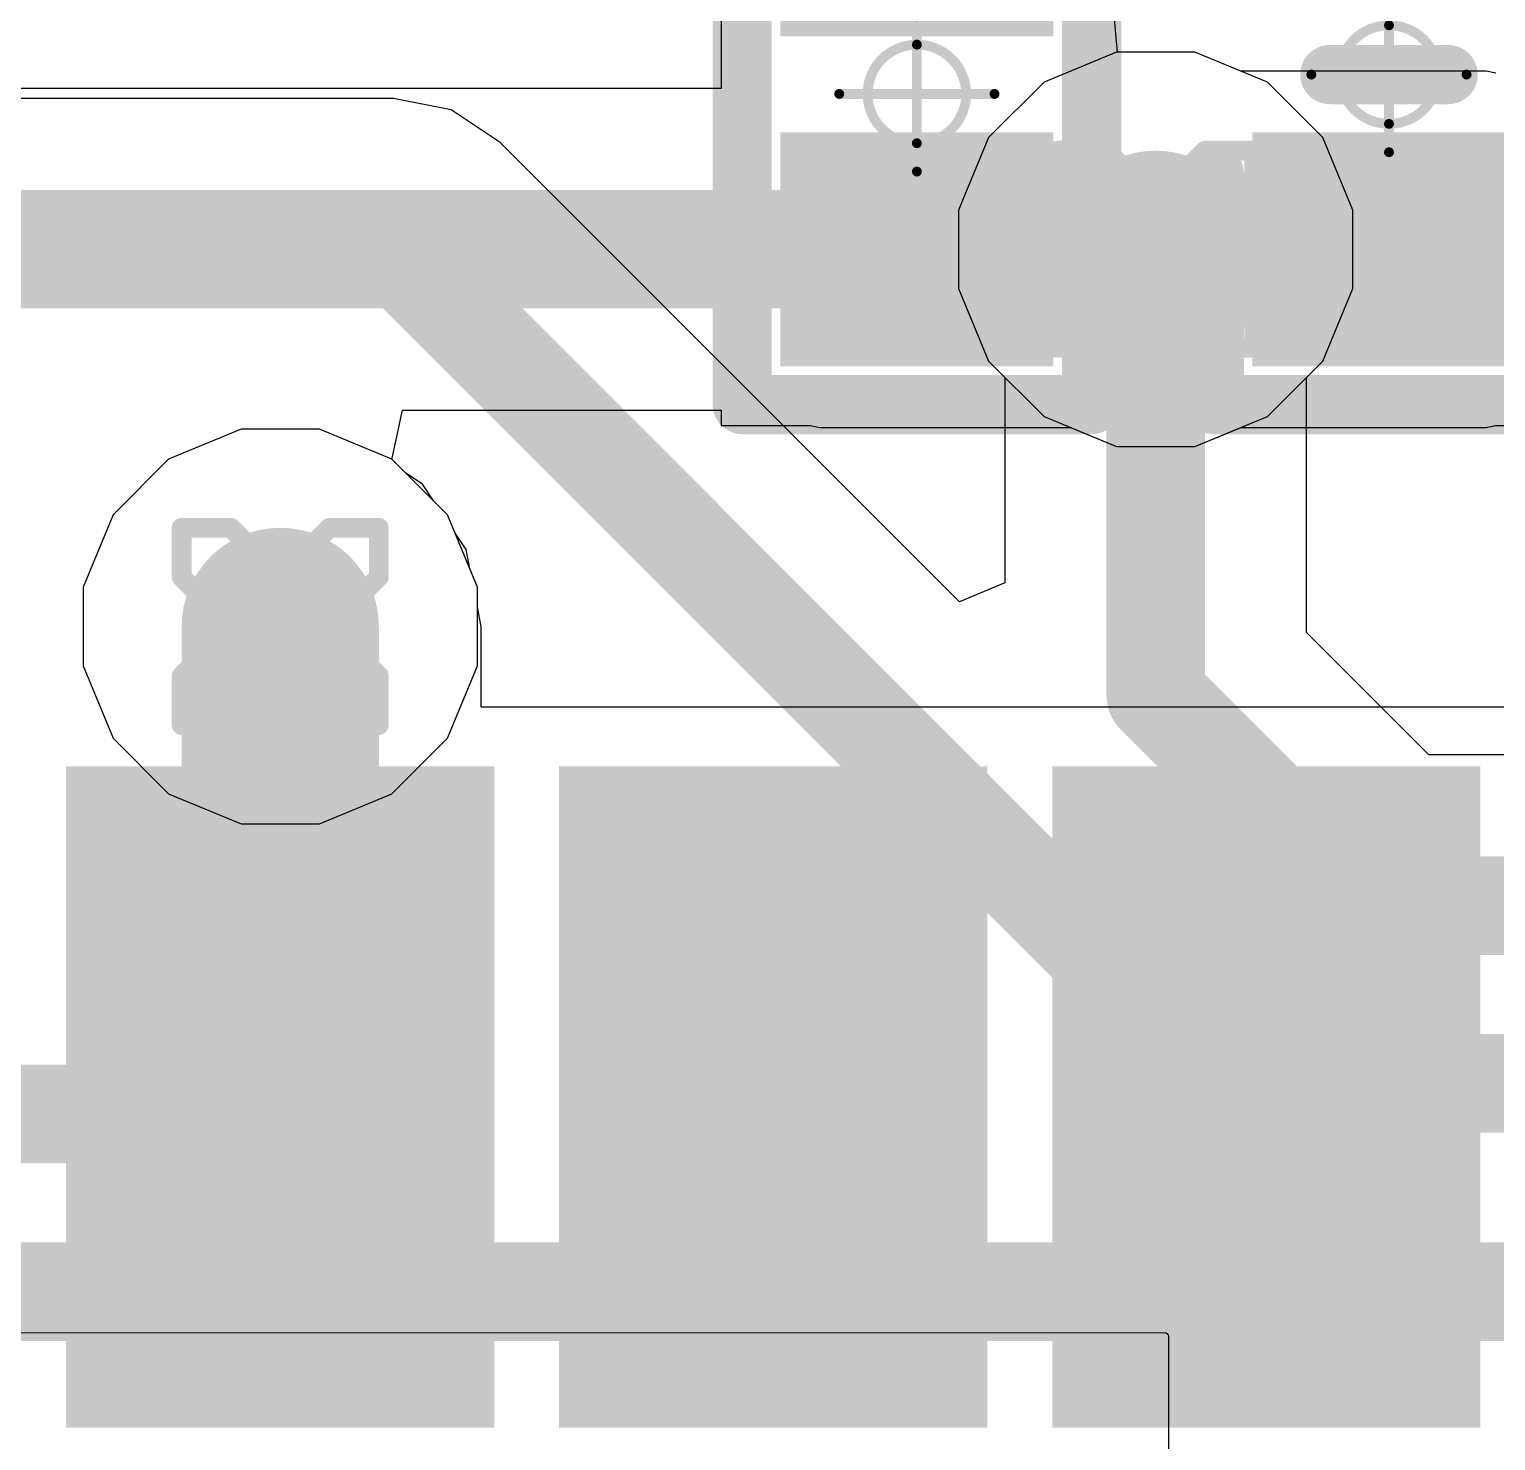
# Model space of a CAD drawing. Header units: inches. Extents: x -13 to 366, y -4 to 120.
# Drawn here: x 18.912 to 22.689, y 35.952 to 39.587 of the extents above; entities that cross this region are included whole.
import ezdxf

# ---------------------------------------------------------------- set-up
doc = ezdxf.new("R2010")
doc.units = ezdxf.units.IN
for name, color, linetype in [('Bottom Layer', 5, 'Continuous'), ('Bottom Overlay', 54, 'Continuous'), ('Drill Drawing', 1, 'Continuous'), ('GND', 16, 'Continuous'), ('Mechanical 15', 56, 'Continuous'), ('POWER', 76, 'Continuous'), ('Top Layer', 1, 'Continuous'), ('Top Overlay', 2, 'Continuous'), ('Top Paste', 8, 'Continuous'), ('Top Solder', 216, 'Continuous'), ('Via Holes', 16, 'Continuous')]:
    doc.layers.add(name, color=color, linetype=linetype)

# ---------------------------------------------------------------- blocks, each defined once
blk = doc.blocks.new('41_SMD_M______12')
at = {"layer": 'Top Layer'}
for points in [[(-9.500000049999999, 0.44000039), (-8.00000051, 0.44000039), (-8.00000051, -0.46000035), (-9.500000049999999, -0.46000035)], [(-9.500000049999999, -0.82999961), (-8.00000051, -0.82999961), (-8.00000051, -1.73000035), (-9.500000049999999, -1.73000035)], [(-9.500000049999999, -2.09999961), (-8.00000051, -2.09999961), (-8.00000051, -3.00000035), (-9.500000049999999, -3.00000035)]]:
    blk.add_hatch(color=1, dxfattribs=at).paths.add_polyline_path(points)
at = {"layer": 'Top Paste'}
for points in [[(-9.500000049999999, 0.44000039), (-8.00000051, 0.44000039), (-8.00000051, -0.46000035), (-9.500000049999999, -0.46000035)], [(-9.500000049999999, -0.82999961), (-8.00000051, -0.82999961), (-8.00000051, -1.73000035), (-9.500000049999999, -1.73000035)], [(-9.500000049999999, -2.09999961), (-8.00000051, -2.09999961), (-8.00000051, -3.00000035), (-9.500000049999999, -3.00000035)]]:
    blk.add_hatch(color=8, dxfattribs=at).paths.add_polyline_path(points)
at = {"layer": 'Top Solder'}
for points in [[(-9.601600049999998, 0.54160039), (-7.89840051, 0.54160039), (-7.89840051, -0.56160035), (-9.601600049999998, -0.56160035)], [(-9.601600049999998, -0.72839961), (-7.89840051, -0.72839961), (-7.89840051, -1.83160035), (-9.601600049999998, -1.83160035)], [(-9.601600049999998, -1.99839961), (-7.89840051, -1.99839961), (-7.89840051, -3.10160035), (-9.601600049999998, -3.10160035)]]:
    blk.add_hatch(color=216, dxfattribs=at).paths.add_polyline_path(points)
blk = doc.blocks.new('C_0402_L_41')
at = {"layer": 'Top Layer'}
for points in [[(-0.6499986999999999, 0.2499995), (-0.2499995, 0.2499995), (-0.2499995, -0.2499995), (-0.6499986999999999, -0.2499995)], [(0.24991822, 0.24991822), (0.64991742, 0.24991822), (0.64991742, -0.25008078), (0.24991822, -0.25008078)]]:
    blk.add_hatch(color=1, dxfattribs=at).paths.add_polyline_path(points)
at = {"layer": 'Top Paste'}
for points in [[(-0.6499986999999999, 0.2499995), (-0.2499995, 0.2499995), (-0.2499995, -0.2499995), (-0.6499986999999999, -0.2499995)], [(0.24991822, 0.24991822), (0.64991742, 0.24991822), (0.64991742, -0.25008078), (0.24991822, -0.25008078)]]:
    blk.add_hatch(color=8, dxfattribs=at).paths.add_polyline_path(points)
at = {"layer": 'Top Solder'}
for points in [[(-0.7515987, 0.3515995), (-0.1483995, 0.3515995), (-0.1483995, -0.3515995), (-0.7515987, -0.3515995)], [(0.14831822, 0.35151822), (0.75151742, 0.35151822), (0.75151742, -0.35168078), (0.14831822, -0.35168078)]]:
    blk.add_hatch(color=216, dxfattribs=at).paths.add_polyline_path(points)
at = {"layer": 'Mechanical 15'}
for points in [[(0, 0.1999996, 0.0254, 0.0254, 0), (0, -0.1999996, 0.0254, 0.0254, 0)], [(-0.1999996, 0, 0.0254, 0.0254, 0), (0.1999996, 0, 0.0254, 0.0254, 0)]]:
    blk.add_lwpolyline(points, format="xyseb", dxfattribs=at)
for points in [[(-0.00635, 0.1999996, 0.0127, 0.0127, 1), (0.00635, 0.1999996, 0.0127, 0.0127, 1)], [(0.127, 0, 0.0254, 0.0254, 1), (-0.127, 0, 0.0254, 0.0254, 1)], [(-0.2063496, 0, 0.0127, 0.0127, 1), (-0.1936496, 0, 0.0127, 0.0127, 1)], [(-0.13335, 0, 0.0127, 0.0127, 1), (-0.12065, 0, 0.0127, 0.0127, 1)], [(0.12065, 0, 0.0127, 0.0127, 1), (0.13335, 0, 0.0127, 0.0127, 1)], [(0.1936496, 0, 0.0127, 0.0127, 1), (0.2063496, 0, 0.0127, 0.0127, 1)], [(-0.00635, -0.1999996, 0.0127, 0.0127, 1), (0.00635, -0.1999996, 0.0127, 0.0127, 1)]]:
    blk.add_lwpolyline(points, format="xyseb", close=True, dxfattribs=at)
at = {"layer": 'Top Overlay'}
for points in [[(-0.84991956, 0.44991782, 0.1524, 0.1524, 0), (-0.254, 0.44991782, 0.1524, 0.1524, 0)], [(-0.84991956, 0.44991782, 0.1524, 0.1524, 0), (-0.84991956, -0.44991782, 0.1524, 0.1524, 0)], [(0.254, 0.44991782, 0.1524, 0.1524, 0), (0.84991956, 0.44991782, 0.1524, 0.1524, 0)], [(0.84991956, 0.44991782, 0.1524, 0.1524, 0), (0.84991956, -0.45008038, 0.1524, 0.1524, 0)], [(0, 0.1524, 0.1524, 0.1524, 0), (0, -0.1524, 0.1524, 0.1524, 0)], [(-0.84991956, -0.44991782, 0.1524, 0.1524, 0), (-0.254, -0.44991782, 0.1524, 0.1524, 0)], [(-0.84991956, -0.44991782, 0.1524, 0.1524, 0), (-0.8497569999999999, -0.45008038, 0.1524, 0.1524, 0)], [(0.254, -0.44991782, 0.1524, 0.1524, 0), (0.84991956, -0.44991782, 0.1524, 0.1524, 0)]]:
    blk.add_lwpolyline(points, format="xyseb", dxfattribs=at)
for points in [[(-0.8880195599999998, 0.44991782, 0.0762, 0.0762, 1), (-0.81181956, 0.44991782, 0.0762, 0.0762, 1)], [(-0.8880195599999998, 0.44991782, 0.0762, 0.0762, 1), (-0.81181956, 0.44991782, 0.0762, 0.0762, 1)], [(-0.2921, 0.44991782, 0.0762, 0.0762, 1), (-0.2159, 0.44991782, 0.0762, 0.0762, 1)], [(0.2159, 0.44991782, 0.0762, 0.0762, 1), (0.2921, 0.44991782, 0.0762, 0.0762, 1)], [(0.81181956, 0.44991782, 0.0762, 0.0762, 1), (0.8880195599999998, 0.44991782, 0.0762, 0.0762, 1)], [(0.81181956, 0.44991782, 0.0762, 0.0762, 1), (0.8880195599999998, 0.44991782, 0.0762, 0.0762, 1)], [(-0.0381, 0.1524, 0.0762, 0.0762, 1), (0.0381, 0.1524, 0.0762, 0.0762, 1)], [(-0.0381, -0.1524, 0.0762, 0.0762, 1), (0.0381, -0.1524, 0.0762, 0.0762, 1)], [(-0.8880195599999998, -0.44991782, 0.0762, 0.0762, 1), (-0.81181956, -0.44991782, 0.0762, 0.0762, 1)], [(-0.8880195599999998, -0.44991782, 0.0762, 0.0762, 1), (-0.81181956, -0.44991782, 0.0762, 0.0762, 1)], [(-0.8880195599999998, -0.44991782, 0.0762, 0.0762, 1), (-0.81181956, -0.44991782, 0.0762, 0.0762, 1)], [(-0.8878569999999999, -0.45008038, 0.0762, 0.0762, 1), (-0.8116569999999999, -0.45008038, 0.0762, 0.0762, 1)], [(-0.2921, -0.44991782, 0.0762, 0.0762, 1), (-0.2159, -0.44991782, 0.0762, 0.0762, 1)], [(0.2159, -0.44991782, 0.0762, 0.0762, 1), (0.2921, -0.44991782, 0.0762, 0.0762, 1)], [(0.81181956, -0.44991782, 0.0762, 0.0762, 1), (0.8880195599999998, -0.44991782, 0.0762, 0.0762, 1)], [(0.81181956, -0.45008038, 0.0762, 0.0762, 1), (0.8880195599999998, -0.45008038, 0.0762, 0.0762, 1)]]:
    blk.add_lwpolyline(points, format="xyseb", close=True, dxfattribs=at)
blk = doc.blocks.new('R_0402_L_50')
at = {"layer": 'Top Layer'}
for points in [[(-0.6000800799999999, 0.24991822), (-0.20008088, 0.24991822), (-0.20008088, -0.25008078), (-0.6000800799999999, -0.25008078)], [(0.24991822, 0.24991822), (0.64991742, 0.24991822), (0.64991742, -0.25008078), (0.24991822, -0.25008078)]]:
    blk.add_hatch(color=1, dxfattribs=at).paths.add_polyline_path(points)
at = {"layer": 'Top Paste'}
for points in [[(-0.6000800799999999, 0.24991822), (-0.20008088, 0.24991822), (-0.20008088, -0.25008078), (-0.6000800799999999, -0.25008078)], [(0.24991822, 0.24991822), (0.64991742, 0.24991822), (0.64991742, -0.25008078), (0.24991822, -0.25008078)]]:
    blk.add_hatch(color=8, dxfattribs=at).paths.add_polyline_path(points)
at = {"layer": 'Top Solder'}
for points in [[(-0.7016800799999999, 0.35151822), (-0.09848087999999999, 0.35151822), (-0.09848087999999999, -0.35168078), (-0.7016800799999999, -0.35168078)], [(0.14831822, 0.35151822), (0.75151742, 0.35151822), (0.75151742, -0.35168078), (0.14831822, -0.35168078)]]:
    blk.add_hatch(color=216, dxfattribs=at).paths.add_polyline_path(points)
at = {"layer": 'Mechanical 15'}
for points in [[(0, 0.1999996, 0.0254, 0.0254, 0), (0, -0.1999996, 0.0254, 0.0254, 0)], [(-0.1999996, 0, 0.0254, 0.0254, 0), (0.1999996, 0, 0.0254, 0.0254, 0)]]:
    blk.add_lwpolyline(points, format="xyseb", dxfattribs=at)
for points in [[(-0.00635, 0.1999996, 0.0127, 0.0127, 1), (0.00635, 0.1999996, 0.0127, 0.0127, 1)], [(0.127, 0, 0.0254, 0.0254, 1), (-0.127, 0, 0.0254, 0.0254, 1)], [(-0.2063496, 0, 0.0127, 0.0127, 1), (-0.1936496, 0, 0.0127, 0.0127, 1)], [(-0.13335, 0, 0.0127, 0.0127, 1), (-0.12065, 0, 0.0127, 0.0127, 1)], [(0.12065, 0, 0.0127, 0.0127, 1), (0.13335, 0, 0.0127, 0.0127, 1)], [(0.1936496, 0, 0.0127, 0.0127, 1), (0.2063496, 0, 0.0127, 0.0127, 1)], [(-0.00635, -0.1999996, 0.0127, 0.0127, 1), (0.00635, -0.1999996, 0.0127, 0.0127, 1)]]:
    blk.add_lwpolyline(points, format="xyseb", close=True, dxfattribs=at)
at = {"layer": 'Top Overlay'}
for points in [[(-0.80008222, 0.44991782, 0.1524, 0.1524, 0), (-0.80008222, -0.45008038, 0.1524, 0.1524, 0)], [(-0.80008222, 0.44991782, 0.1524, 0.1524, 0), (0.84991956, 0.44991782, 0.1524, 0.1524, 0)], [(0.84991956, 0.44991782, 0.1524, 0.1524, 0), (0.84991956, -0.45008038, 0.1524, 0.1524, 0)], [(-0.80008222, -0.45008038, 0.1524, 0.1524, 0), (0.84991956, -0.45008038, 0.1524, 0.1524, 0)]]:
    blk.add_lwpolyline(points, format="xyseb", dxfattribs=at)
for points in [[(-0.83818222, 0.44991782, 0.0762, 0.0762, 1), (-0.7619822199999999, 0.44991782, 0.0762, 0.0762, 1)], [(-0.83818222, 0.44991782, 0.0762, 0.0762, 1), (-0.7619822199999999, 0.44991782, 0.0762, 0.0762, 1)], [(0.81181956, 0.44991782, 0.0762, 0.0762, 1), (0.8880195599999998, 0.44991782, 0.0762, 0.0762, 1)], [(0.81181956, 0.44991782, 0.0762, 0.0762, 1), (0.8880195599999998, 0.44991782, 0.0762, 0.0762, 1)], [(-0.83818222, -0.45008038, 0.0762, 0.0762, 1), (-0.7619822199999999, -0.45008038, 0.0762, 0.0762, 1)], [(-0.83818222, -0.45008038, 0.0762, 0.0762, 1), (-0.7619822199999999, -0.45008038, 0.0762, 0.0762, 1)], [(0.81181956, -0.45008038, 0.0762, 0.0762, 1), (0.8880195599999998, -0.45008038, 0.0762, 0.0762, 1)], [(0.81181956, -0.45008038, 0.0762, 0.0762, 1), (0.8880195599999998, -0.45008038, 0.0762, 0.0762, 1)]]:
    blk.add_lwpolyline(points, format="xyseb", close=True, dxfattribs=at)

msp = doc.modelspace()

# ---------------------------------------------------------------- hatches: boundary and pattern name
at = {"layer": 'Bottom Layer'}
h = msp.add_hatch(color=5, dxfattribs=at)
edge = h.paths.add_edge_path()
edge.add_arc((21.81319996, 39.02052394), 0.254, 0, 360)
h = msp.add_hatch(color=5, dxfattribs=at)
edge = h.paths.add_edge_path()
edge.add_arc((19.558, 38.0492), 0.254, 0, 360)
at = {"layer": 'GND'}
h = msp.add_hatch(color=16, dxfattribs=at)
edge = h.paths.add_edge_path()
edge.add_arc((21.81319996, 39.02052394), 0.254, 0, 360)
h = msp.add_hatch(color=16, dxfattribs=at)
edge = h.paths.add_edge_path()
edge.add_arc((19.558, 38.0492), 0.254, 0, 360)
at = {"layer": 'POWER'}
h = msp.add_hatch(color=76, dxfattribs=at)
edge = h.paths.add_edge_path()
edge.add_arc((21.81319996, 39.02052394), 0.254, 0, 360)
h = msp.add_hatch(color=76, dxfattribs=at)
edge = h.paths.add_edge_path()
edge.add_arc((19.558, 38.0492), 0.254, 0, 360)
at = {"layer": 'Top Layer'}
h = msp.add_hatch(color=1, dxfattribs=at)
edge = h.paths.add_edge_path()
edge.add_arc((21.81319996, 39.02052394), 0.254, 0, 360)
msp.add_hatch(color=1, dxfattribs=at).paths.add_polyline_path([(20.94799976, 38.82060561999999), (22.66399836, 38.82060561999999), (22.66399836, 39.22052353999999), (20.94799976, 39.22052353999999)])
h = msp.add_hatch(color=1, dxfattribs=at)
edge = h.paths.add_edge_path()
edge.add_arc((19.558, 38.0492), 0.254, 0, 360)
at = {"layer": 'Via Holes'}
h = msp.add_hatch(color=7, dxfattribs=at)
edge = h.paths.add_edge_path()
edge.add_arc((21.81319996, 39.02052394), 0.127, 0, 360)
h = msp.add_hatch(color=7, dxfattribs=at)
edge = h.paths.add_edge_path()
edge.add_arc((19.558, 38.0492), 0.127, 0, 360)

# ---------------------------------------------------------------- linework, layer by layer
at = {"layer": 'Bottom Layer'}
for p, q in [((21.71215368, 39.52852394), (21.52544082, 39.45118601999999)), ((21.91424624, 39.52852394), (21.71215368, 39.52852394)), ((22.1009591, 39.45118601999999), (21.91424624, 39.52852394)), ((21.52544082, 39.45118601999999), (21.38253788, 39.30828308)), ((22.24386204, 39.30828308), (22.1009591, 39.45118601999999)), ((19.849973, 39.40907027999999), (16.59847074, 39.40907027999999)), ((19.99863158, 39.3794996), (19.849973, 39.40907027999999)), ((20.12465876, 39.29529098), (19.99863158, 39.3794996)), ((21.30740214, 38.1125476), (20.12465876, 39.29529098)), ((21.38253788, 39.30828308), (21.30519996, 39.12157022)), ((22.32119996, 39.12157022), (22.24386204, 39.30828308)), ((21.30519996, 39.12157022), (21.30519996, 38.91947766)), ((22.32119996, 38.91947766), (22.32119996, 39.12157022)), ((21.30519996, 38.91947766), (21.38253788, 38.7327648)), ((22.24386204, 38.7327648), (22.32119996, 38.91947766)), ((21.38253788, 38.7327648), (21.4247349, 38.69056777999999)), ((22.20166502, 38.69056777999999), (22.24386204, 38.7327648)), ((21.4247349, 38.69056777999999), (21.4247349, 38.1611505)), ((22.20166502, 38.03370854), (22.20166502, 38.69056777999999)), ((21.4247349, 38.1611505), (21.30740214, 38.1125476)), ((22.51692728, 37.71844628), (22.20166502, 38.03370854)), ((23.80328488, 37.71844628), (22.51692728, 37.71844628))]:
    msp.add_line(p, q, dxfattribs=at)
for points in [[(16.43756428, 39.02060521999999, 0.254, 0.254, 0), (19.849973, 39.02060521999999, 0.254, 0.254, 0)], [(19.849973, 39.02060521999999, 0.254, 0.254, 0), (21.99783764, 36.87274058, 0.254, 0.254, 0)], [(21.81319996, 37.87280207999999, 0.254, 0.254, 0), (21.81319996, 39.02052394, 0.254, 0.254, 0)], [(19.558, 37.14662878, 0.254, 0.254, 0), (19.558, 38.0492, 0.254, 0.254, 0)], [(21.81319996, 37.87280207999999, 0.254, 0.254, 0), (22.35602082, 37.32998121999999, 0.254, 0.254, 0)], [(22.35602082, 37.32998121999999, 0.254, 0.254, 0), (26.735151, 37.32998121999999, 0.254, 0.254, 0)], [(19.20457932, 36.7932081, 0.254, 0.254, 0), (19.558, 37.14662878, 0.254, 0.254, 0)], [(21.99783764, 36.87274058, 0.254, 0.254, 0), (26.54581432, 36.87274058, 0.254, 0.254, 0)], [(14.10310108, 36.7932081, 0.254, 0.254, 0), (19.20457932, 36.7932081, 0.254, 0.254, 0)], [(15.58884868, 36.3360081, 0.254, 0.254, 0), (25.84038012, 36.3360081, 0.254, 0.254, 0)]]:
    msp.add_lwpolyline(points, format="xyseb", dxfattribs=at)
for points in [[(19.786473, 39.02060521999999, 0.127, 0.127, 1), (19.913473, 39.02060521999999, 0.127, 0.127, 1)], [(19.786473, 39.02060521999999, 0.127, 0.127, 1), (19.913473, 39.02060521999999, 0.127, 0.127, 1)], [(21.74969996, 39.02052394, 0.127, 0.127, 1), (21.87669996, 39.02052394, 0.127, 0.127, 1)], [(19.4945, 38.0492, 0.127, 0.127, 1), (19.6215, 38.0492, 0.127, 0.127, 1)], [(21.74969996, 37.87280207999999, 0.127, 0.127, 1), (21.87669996, 37.87280207999999, 0.127, 0.127, 1)], [(21.74969996, 37.87280207999999, 0.127, 0.127, 1), (21.87669996, 37.87280207999999, 0.127, 0.127, 1)], [(22.29252082, 37.32998121999999, 0.127, 0.127, 1), (22.41952082, 37.32998121999999, 0.127, 0.127, 1)], [(22.29252082, 37.32998121999999, 0.127, 0.127, 1), (22.41952082, 37.32998121999999, 0.127, 0.127, 1)], [(19.4945, 37.14662878, 0.127, 0.127, 1), (19.6215, 37.14662878, 0.127, 0.127, 1)], [(19.4945, 37.14662878, 0.127, 0.127, 1), (19.6215, 37.14662878, 0.127, 0.127, 1)], [(21.93433764, 36.87274058, 0.127, 0.127, 1), (22.06133764, 36.87274058, 0.127, 0.127, 1)], [(21.93433764, 36.87274058, 0.127, 0.127, 1), (22.06133764, 36.87274058, 0.127, 0.127, 1)], [(19.14107932, 36.7932081, 0.127, 0.127, 1), (19.26807932, 36.7932081, 0.127, 0.127, 1)], [(19.14107932, 36.7932081, 0.127, 0.127, 1), (19.26807932, 36.7932081, 0.127, 0.127, 1)]]:
    msp.add_lwpolyline(points, format="xyseb", close=True, dxfattribs=at)
at = {"layer": 'Bottom Overlay'}
for p, q in [((16.32247434, 36.23123818), (21.8403424, 36.22994024)), ((21.8403424, 36.22994024), (21.84488646, 36.22539618)), ((21.84488646, 36.22539618), (21.8461844, 36.22020188)), ((21.8461844, 36.22020188), (21.84488646, 34.70635934))]:
    msp.add_line(p, q, dxfattribs=at)
at = {"layer": 'Drill Drawing'}
for points in [[(21.55919996, 39.14752394, 0.0508, 0.0508, 0), (21.55919996, 39.27452394, 0.0508, 0.0508, 0)], [(21.55919996, 39.27452394, 0.0508, 0.0508, 0), (21.68619996, 39.27452394, 0.0508, 0.0508, 0)], [(21.68619996, 39.27452394, 0.0508, 0.0508, 0), (21.81319996, 39.14752394, 0.0508, 0.0508, 0)], [(21.81319996, 39.14752394, 0.0508, 0.0508, 0), (21.94019996, 39.27452394, 0.0508, 0.0508, 0)], [(21.94019996, 39.27452394, 0.0508, 0.0508, 0), (22.06719996, 39.27452394, 0.0508, 0.0508, 0)], [(22.06719996, 39.14752394, 0.0508, 0.0508, 0), (22.06719996, 39.27452394, 0.0508, 0.0508, 0)], [(21.55919996, 39.14752394, 0.0508, 0.0508, 0), (21.68619996, 39.02052394, 0.0508, 0.0508, 0)], [(21.94019996, 39.02052394, 0.0508, 0.0508, 0), (22.06719996, 39.14752394, 0.0508, 0.0508, 0)], [(21.55919996, 38.89352393999999, 0.0508, 0.0508, 0), (21.68619996, 39.02052394, 0.0508, 0.0508, 0)], [(21.94019996, 39.02052394, 0.0508, 0.0508, 0), (22.06719996, 38.89352393999999, 0.0508, 0.0508, 0)], [(21.55919996, 38.76652394, 0.0508, 0.0508, 0), (21.55919996, 38.89352393999999, 0.0508, 0.0508, 0)], [(21.68619996, 38.76652394, 0.0508, 0.0508, 0), (21.81319996, 38.89352393999999, 0.0508, 0.0508, 0)], [(21.81319996, 38.89352393999999, 0.0508, 0.0508, 0), (21.94019996, 38.76652394, 0.0508, 0.0508, 0)], [(22.06719996, 38.76652394, 0.0508, 0.0508, 0), (22.06719996, 38.89352393999999, 0.0508, 0.0508, 0)], [(21.55919996, 38.76652394, 0.0508, 0.0508, 0), (21.68619996, 38.76652394, 0.0508, 0.0508, 0)], [(21.94019996, 38.76652394, 0.0508, 0.0508, 0), (22.06719996, 38.76652394, 0.0508, 0.0508, 0)], [(19.304, 38.17619999999999, 0.0508, 0.0508, 0), (19.304, 38.3032, 0.0508, 0.0508, 0)], [(19.304, 38.3032, 0.0508, 0.0508, 0), (19.431, 38.3032, 0.0508, 0.0508, 0)], [(19.431, 38.3032, 0.0508, 0.0508, 0), (19.558, 38.17619999999999, 0.0508, 0.0508, 0)], [(19.558, 38.17619999999999, 0.0508, 0.0508, 0), (19.685, 38.3032, 0.0508, 0.0508, 0)], [(19.685, 38.3032, 0.0508, 0.0508, 0), (19.812, 38.3032, 0.0508, 0.0508, 0)], [(19.812, 38.17619999999999, 0.0508, 0.0508, 0), (19.812, 38.3032, 0.0508, 0.0508, 0)], [(19.304, 38.17619999999999, 0.0508, 0.0508, 0), (19.431, 38.0492, 0.0508, 0.0508, 0)], [(19.685, 38.0492, 0.0508, 0.0508, 0), (19.812, 38.17619999999999, 0.0508, 0.0508, 0)], [(19.304, 37.9222, 0.0508, 0.0508, 0), (19.431, 38.0492, 0.0508, 0.0508, 0)], [(19.685, 38.0492, 0.0508, 0.0508, 0), (19.812, 37.9222, 0.0508, 0.0508, 0)], [(19.304, 37.79519999999999, 0.0508, 0.0508, 0), (19.304, 37.9222, 0.0508, 0.0508, 0)], [(19.431, 37.79519999999999, 0.0508, 0.0508, 0), (19.558, 37.9222, 0.0508, 0.0508, 0)], [(19.558, 37.9222, 0.0508, 0.0508, 0), (19.685, 37.79519999999999, 0.0508, 0.0508, 0)], [(19.812, 37.79519999999999, 0.0508, 0.0508, 0), (19.812, 37.9222, 0.0508, 0.0508, 0)], [(19.304, 37.79519999999999, 0.0508, 0.0508, 0), (19.431, 37.79519999999999, 0.0508, 0.0508, 0)], [(19.685, 37.79519999999999, 0.0508, 0.0508, 0), (19.812, 37.79519999999999, 0.0508, 0.0508, 0)]]:
    msp.add_lwpolyline(points, format="xyseb", dxfattribs=at)
for points in [[(21.54649996, 39.27452394, 0.0254, 0.0254, 1), (21.57189996, 39.27452394, 0.0254, 0.0254, 1)], [(21.54649996, 39.27452394, 0.0254, 0.0254, 1), (21.57189996, 39.27452394, 0.0254, 0.0254, 1)], [(21.67349996, 39.27452394, 0.0254, 0.0254, 1), (21.69889996, 39.27452394, 0.0254, 0.0254, 1)], [(21.67349996, 39.27452394, 0.0254, 0.0254, 1), (21.69889996, 39.27452394, 0.0254, 0.0254, 1)], [(21.92749996, 39.27452394, 0.0254, 0.0254, 1), (21.95289996, 39.27452394, 0.0254, 0.0254, 1)], [(21.92749996, 39.27452394, 0.0254, 0.0254, 1), (21.95289996, 39.27452394, 0.0254, 0.0254, 1)], [(22.05449996, 39.27452394, 0.0254, 0.0254, 1), (22.07989996, 39.27452394, 0.0254, 0.0254, 1)], [(22.05449996, 39.27452394, 0.0254, 0.0254, 1), (22.07989996, 39.27452394, 0.0254, 0.0254, 1)], [(21.54649996, 39.14752394, 0.0254, 0.0254, 1), (21.57189996, 39.14752394, 0.0254, 0.0254, 1)], [(21.54649996, 39.14752394, 0.0254, 0.0254, 1), (21.57189996, 39.14752394, 0.0254, 0.0254, 1)], [(21.80049996, 39.14752394, 0.0254, 0.0254, 1), (21.82589996, 39.14752394, 0.0254, 0.0254, 1)], [(21.80049996, 39.14752394, 0.0254, 0.0254, 1), (21.82589996, 39.14752394, 0.0254, 0.0254, 1)], [(22.05449996, 39.14752394, 0.0254, 0.0254, 1), (22.07989996, 39.14752394, 0.0254, 0.0254, 1)], [(22.05449996, 39.14752394, 0.0254, 0.0254, 1), (22.07989996, 39.14752394, 0.0254, 0.0254, 1)], [(21.67349996, 39.02052394, 0.0254, 0.0254, 1), (21.69889996, 39.02052394, 0.0254, 0.0254, 1)], [(21.67349996, 39.02052394, 0.0254, 0.0254, 1), (21.69889996, 39.02052394, 0.0254, 0.0254, 1)], [(21.92749996, 39.02052394, 0.0254, 0.0254, 1), (21.95289996, 39.02052394, 0.0254, 0.0254, 1)], [(21.92749996, 39.02052394, 0.0254, 0.0254, 1), (21.95289996, 39.02052394, 0.0254, 0.0254, 1)], [(21.54649996, 38.89352393999999, 0.0254, 0.0254, 1), (21.57189996, 38.89352393999999, 0.0254, 0.0254, 1)], [(21.54649996, 38.89352393999999, 0.0254, 0.0254, 1), (21.57189996, 38.89352393999999, 0.0254, 0.0254, 1)], [(21.80049996, 38.89352393999999, 0.0254, 0.0254, 1), (21.82589996, 38.89352393999999, 0.0254, 0.0254, 1)], [(21.80049996, 38.89352393999999, 0.0254, 0.0254, 1), (21.82589996, 38.89352393999999, 0.0254, 0.0254, 1)], [(22.05449996, 38.89352393999999, 0.0254, 0.0254, 1), (22.07989996, 38.89352393999999, 0.0254, 0.0254, 1)], [(22.05449996, 38.89352393999999, 0.0254, 0.0254, 1), (22.07989996, 38.89352393999999, 0.0254, 0.0254, 1)], [(21.54649996, 38.76652394, 0.0254, 0.0254, 1), (21.57189996, 38.76652394, 0.0254, 0.0254, 1)], [(21.54649996, 38.76652394, 0.0254, 0.0254, 1), (21.57189996, 38.76652394, 0.0254, 0.0254, 1)], [(21.67349996, 38.76652394, 0.0254, 0.0254, 1), (21.69889996, 38.76652394, 0.0254, 0.0254, 1)], [(21.67349996, 38.76652394, 0.0254, 0.0254, 1), (21.69889996, 38.76652394, 0.0254, 0.0254, 1)], [(21.92749996, 38.76652394, 0.0254, 0.0254, 1), (21.95289996, 38.76652394, 0.0254, 0.0254, 1)], [(21.92749996, 38.76652394, 0.0254, 0.0254, 1), (21.95289996, 38.76652394, 0.0254, 0.0254, 1)], [(22.05449996, 38.76652394, 0.0254, 0.0254, 1), (22.07989996, 38.76652394, 0.0254, 0.0254, 1)], [(22.05449996, 38.76652394, 0.0254, 0.0254, 1), (22.07989996, 38.76652394, 0.0254, 0.0254, 1)], [(19.2913, 38.3032, 0.0254, 0.0254, 1), (19.3167, 38.3032, 0.0254, 0.0254, 1)], [(19.2913, 38.3032, 0.0254, 0.0254, 1), (19.3167, 38.3032, 0.0254, 0.0254, 1)], [(19.4183, 38.3032, 0.0254, 0.0254, 1), (19.4437, 38.3032, 0.0254, 0.0254, 1)], [(19.4183, 38.3032, 0.0254, 0.0254, 1), (19.4437, 38.3032, 0.0254, 0.0254, 1)], [(19.6723, 38.3032, 0.0254, 0.0254, 1), (19.6977, 38.3032, 0.0254, 0.0254, 1)], [(19.6723, 38.3032, 0.0254, 0.0254, 1), (19.6977, 38.3032, 0.0254, 0.0254, 1)], [(19.7993, 38.3032, 0.0254, 0.0254, 1), (19.8247, 38.3032, 0.0254, 0.0254, 1)], [(19.7993, 38.3032, 0.0254, 0.0254, 1), (19.8247, 38.3032, 0.0254, 0.0254, 1)], [(19.2913, 38.17619999999999, 0.0254, 0.0254, 1), (19.3167, 38.17619999999999, 0.0254, 0.0254, 1)], [(19.2913, 38.17619999999999, 0.0254, 0.0254, 1), (19.3167, 38.17619999999999, 0.0254, 0.0254, 1)], [(19.5453, 38.17619999999999, 0.0254, 0.0254, 1), (19.5707, 38.17619999999999, 0.0254, 0.0254, 1)], [(19.5453, 38.17619999999999, 0.0254, 0.0254, 1), (19.5707, 38.17619999999999, 0.0254, 0.0254, 1)], [(19.7993, 38.17619999999999, 0.0254, 0.0254, 1), (19.8247, 38.17619999999999, 0.0254, 0.0254, 1)], [(19.7993, 38.17619999999999, 0.0254, 0.0254, 1), (19.8247, 38.17619999999999, 0.0254, 0.0254, 1)], [(19.4183, 38.0492, 0.0254, 0.0254, 1), (19.4437, 38.0492, 0.0254, 0.0254, 1)], [(19.4183, 38.0492, 0.0254, 0.0254, 1), (19.4437, 38.0492, 0.0254, 0.0254, 1)], [(19.6723, 38.0492, 0.0254, 0.0254, 1), (19.6977, 38.0492, 0.0254, 0.0254, 1)], [(19.6723, 38.0492, 0.0254, 0.0254, 1), (19.6977, 38.0492, 0.0254, 0.0254, 1)], [(19.2913, 37.9222, 0.0254, 0.0254, 1), (19.3167, 37.9222, 0.0254, 0.0254, 1)], [(19.2913, 37.9222, 0.0254, 0.0254, 1), (19.3167, 37.9222, 0.0254, 0.0254, 1)], [(19.5453, 37.9222, 0.0254, 0.0254, 1), (19.5707, 37.9222, 0.0254, 0.0254, 1)], [(19.5453, 37.9222, 0.0254, 0.0254, 1), (19.5707, 37.9222, 0.0254, 0.0254, 1)], [(19.7993, 37.9222, 0.0254, 0.0254, 1), (19.8247, 37.9222, 0.0254, 0.0254, 1)], [(19.7993, 37.9222, 0.0254, 0.0254, 1), (19.8247, 37.9222, 0.0254, 0.0254, 1)], [(19.2913, 37.79519999999999, 0.0254, 0.0254, 1), (19.3167, 37.79519999999999, 0.0254, 0.0254, 1)], [(19.2913, 37.79519999999999, 0.0254, 0.0254, 1), (19.3167, 37.79519999999999, 0.0254, 0.0254, 1)], [(19.4183, 37.79519999999999, 0.0254, 0.0254, 1), (19.4437, 37.79519999999999, 0.0254, 0.0254, 1)], [(19.4183, 37.79519999999999, 0.0254, 0.0254, 1), (19.4437, 37.79519999999999, 0.0254, 0.0254, 1)], [(19.6723, 37.79519999999999, 0.0254, 0.0254, 1), (19.6977, 37.79519999999999, 0.0254, 0.0254, 1)], [(19.6723, 37.79519999999999, 0.0254, 0.0254, 1), (19.6977, 37.79519999999999, 0.0254, 0.0254, 1)], [(19.7993, 37.79519999999999, 0.0254, 0.0254, 1), (19.8247, 37.79519999999999, 0.0254, 0.0254, 1)], [(19.7993, 37.79519999999999, 0.0254, 0.0254, 1), (19.8247, 37.79519999999999, 0.0254, 0.0254, 1)]]:
    msp.add_lwpolyline(points, format="xyseb", close=True, dxfattribs=at)
at = {"layer": 'GND'}
for p, q in [((21.71215368, 39.52852394), (21.52544082, 39.45118601999999)), ((21.91424624, 39.52852394), (21.71215368, 39.52852394)), ((22.1009591, 39.45118601999999), (21.91424624, 39.52852394)), ((21.52544082, 39.45118601999999), (21.38253788, 39.30828308)), ((22.24386204, 39.30828308), (22.1009591, 39.45118601999999)), ((21.38253788, 39.30828308), (21.30519996, 39.12157022)), ((22.32119996, 39.12157022), (22.24386204, 39.30828308)), ((21.30519996, 39.12157022), (21.30519996, 38.91947766)), ((22.32119996, 38.91947766), (22.32119996, 39.12157022)), ((21.30519996, 38.91947766), (21.38253788, 38.7327648)), ((22.24386204, 38.7327648), (22.32119996, 38.91947766)), ((21.38253788, 38.7327648), (21.52544082, 38.58986186)), ((22.1009591, 38.58986186), (22.24386204, 38.7327648)), ((21.52544082, 38.58986186), (21.71215368, 38.51252394)), ((21.91424624, 38.51252394), (22.1009591, 38.58986186)), ((19.45695372, 38.5572), (19.27024086, 38.47986208)), ((19.65904628, 38.5572), (19.45695372, 38.5572)), ((19.84575914, 38.47986208), (19.65904628, 38.5572)), ((21.71215368, 38.51252394), (21.91424624, 38.51252394)), ((19.27024086, 38.47986208), (19.12733792, 38.33695914)), ((19.98866208, 38.33695914), (19.84575914, 38.47986208)), ((19.12733792, 38.33695914), (19.05, 38.15024628)), ((20.066, 38.15024628), (19.98866208, 38.33695914)), ((19.05, 38.15024628), (19.05, 37.94815372)), ((20.066, 37.94815372), (20.066, 38.15024628)), ((19.05, 37.94815372), (19.12733792, 37.76144086)), ((19.98866208, 37.76144086), (20.066, 37.94815372)), ((19.12733792, 37.76144086), (19.27024086, 37.61853792)), ((19.84575914, 37.61853792), (19.98866208, 37.76144086)), ((19.27024086, 37.61853792), (19.45695372, 37.5412)), ((19.65904628, 37.5412), (19.84575914, 37.61853792)), ((19.45695372, 37.5412), (19.65904628, 37.5412))]:
    msp.add_line(p, q, dxfattribs=at)
at = {"layer": 'POWER'}
for p, q in [((21.71215368, 39.52852394), (21.52544082, 39.45118601999999)), ((21.91424624, 39.52852394), (21.71215368, 39.52852394)), ((22.1009591, 39.45118601999999), (21.91424624, 39.52852394)), ((21.52544082, 39.45118601999999), (21.38253788, 39.30828308)), ((22.24386204, 39.30828308), (22.1009591, 39.45118601999999)), ((21.38253788, 39.30828308), (21.30519996, 39.12157022)), ((22.32119996, 39.12157022), (22.24386204, 39.30828308)), ((21.30519996, 39.12157022), (21.30519996, 38.91947766)), ((22.32119996, 38.91947766), (22.32119996, 39.12157022)), ((21.30519996, 38.91947766), (21.38253788, 38.7327648)), ((22.24386204, 38.7327648), (22.32119996, 38.91947766)), ((21.38253788, 38.7327648), (21.52544082, 38.58986186)), ((22.1009591, 38.58986186), (22.24386204, 38.7327648)), ((21.52544082, 38.58986186), (21.71215368, 38.51252394)), ((21.91424624, 38.51252394), (22.1009591, 38.58986186)), ((19.45695372, 38.5572), (19.27024086, 38.47986208)), ((19.65904628, 38.5572), (19.45695372, 38.5572)), ((19.84575914, 38.47986208), (19.65904628, 38.5572)), ((21.71215368, 38.51252394), (21.91424624, 38.51252394)), ((19.27024086, 38.47986208), (19.12733792, 38.33695914)), ((19.98866208, 38.33695914), (19.84575914, 38.47986208)), ((19.12733792, 38.33695914), (19.05, 38.15024628)), ((20.066, 38.15024628), (19.98866208, 38.33695914)), ((19.05, 38.15024628), (19.05, 37.94815372)), ((20.066, 37.94815372), (20.066, 38.15024628)), ((19.05, 37.94815372), (19.12733792, 37.76144086)), ((19.98866208, 37.76144086), (20.066, 37.94815372)), ((19.12733792, 37.76144086), (19.27024086, 37.61853792)), ((19.84575914, 37.61853792), (19.98866208, 37.76144086)), ((19.27024086, 37.61853792), (19.45695372, 37.5412)), ((19.65904628, 37.5412), (19.84575914, 37.61853792)), ((19.45695372, 37.5412), (19.65904628, 37.5412))]:
    msp.add_line(p, q, dxfattribs=at)
at = {"layer": 'Top Layer'}
for p, q in [((20.69399976, 39.64558746), (20.69399976, 39.43496812)), ((21.71490704, 39.52852394), (21.70324082, 39.65183331999999)), ((21.91424624, 39.52852394), (21.71490704, 39.52852394)), ((22.03260262, 39.47949939999999), (21.91424624, 39.52852394)), ((22.66399836, 39.47949939999999), (22.03260262, 39.47949939999999)), ((22.68901482, 39.47452354), (22.66399836, 39.47949939999999)), ((20.69399976, 39.43496812), (14.39627804, 39.43496812)), ((19.8464043, 38.482905), (19.87251804, 38.60624232)), ((19.87251804, 38.60624232), (20.69399976, 38.60624232)), ((20.69399976, 38.60624232), (20.69399976, 38.56660562)), ((20.69399976, 38.56660562), (20.9229833, 38.56660562)), ((20.9229833, 38.56660562), (20.94799976, 38.56162976)), ((22.66399836, 38.56162976), (22.68860588, 38.56652434)), ((22.68860588, 38.56652434), (22.91799836, 38.56652434)), ((20.94799976, 38.56162976), (21.59359918, 38.56162976)), ((21.59359918, 38.56162976), (21.71215368, 38.51252394)), ((21.91424624, 38.51252394), (22.03280074, 38.56162976)), ((22.03280074, 38.56162976), (22.66399836, 38.56162976)), ((21.71215368, 38.51252394), (21.91424624, 38.51252394)), ((19.8463789, 38.47924232), (19.8464043, 38.482905)), ((19.88183222, 38.443789), (19.8463789, 38.47924232)), ((19.92424768, 38.41544768), (19.88183222, 38.443789)), ((19.952589, 38.37303222), (19.92424768, 38.41544768)), ((19.98866208, 38.33695914), (19.952589, 38.37303222)), ((20.00818452, 38.28982689999999), (19.98866208, 38.33695914)), ((20.03652584, 38.24741143999999), (20.00818452, 38.28982689999999)), ((20.04647756, 38.19737598), (20.03652584, 38.24741143999999)), ((20.066, 38.15024628), (20.04647756, 38.19737598)), ((20.066, 38.09923292), (20.066, 38.15024628)), ((20.07595172, 38.0492), (20.066, 38.09923292)), ((20.07595172, 37.84099874), (20.07595172, 38.0492)), ((30.4219991, 37.84099874), (20.07595172, 37.84099874))]:
    msp.add_line(p, q, dxfattribs=at)
for points in [[(14.22464262, 39.02060521999999, 0.3048, 0.3048, 0), (21.19799926, 39.02060521999999, 0.3048, 0.3048, 0)], [(21.19799926, 39.02060521999999, 0.3048, 0.3048, 0), (21.1980399, 39.02056458, 0.3048, 0.3048, 0)], [(19.558, 36.83700024, 0.508, 0.508, 0), (19.558, 38.0492, 0.508, 0.508, 0)]]:
    msp.add_lwpolyline(points, format="xyseb", dxfattribs=at)
for points in [[(21.12179926, 39.02060521999999, 0.1524, 0.1524, 1), (21.27419926, 39.02060521999999, 0.1524, 0.1524, 1)], [(21.12179926, 39.02060521999999, 0.1524, 0.1524, 1), (21.27419926, 39.02060521999999, 0.1524, 0.1524, 1)], [(21.1218399, 39.02056458, 0.1524, 0.1524, 1), (21.2742399, 39.02056458, 0.1524, 0.1524, 1)], [(19.431, 38.0492, 0.254, 0.254, 1), (19.685, 38.0492, 0.254, 0.254, 1)], [(19.431, 36.83700024, 0.254, 0.254, 1), (19.685, 36.83700024, 0.254, 0.254, 1)]]:
    msp.add_lwpolyline(points, format="xyseb", close=True, dxfattribs=at)

# ---------------------------------------------------------------- block references
for name, p, rotation in [('C_0402_L_41', (22.41399886, 39.47052304), 90), ('R_0402_L_50', (21.19791798, 39.4206857), 90), ('41_SMD_M______12', (22.10799998, 28.08699996), 270)]:
    msp.add_blockref(name, p, dxfattribs=dict(rotation=rotation))

doc.saveas('drawing.dxf')
